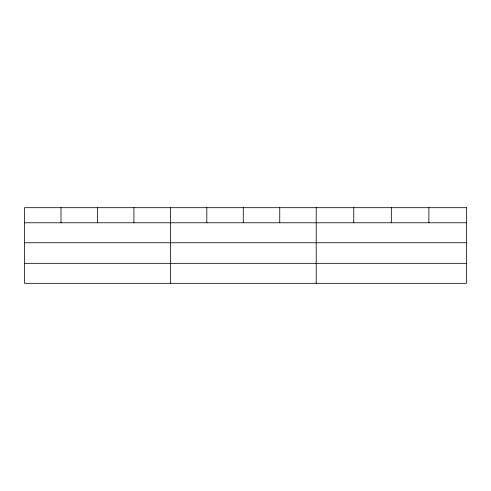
<?xml version="1.0" encoding="UTF-8"?>
<svg xmlns="http://www.w3.org/2000/svg" width="491" height="491" viewBox="0 0 491 491"><rect width="100%" height="100%" fill="white"/><g stroke="black" fill="none" stroke-linecap="round" stroke-linejoin="round"><path stroke-width="0.74" d="M24.55 222.779L466.45 222.779M24.55 242.757L466.45 242.757M24.55 263.336L466.45 263.336M428.888 207.687L428.888 222.779M391.327 207.687L391.327 222.779M353.765 207.687L353.765 222.779M316.204 207.687L316.204 283.313M279.747 207.687L279.747 222.779M243.29 207.687L243.29 222.779M206.834 207.687L206.834 222.779M170.377 207.687L170.377 283.313M133.92 207.687L133.92 222.779M97.464 207.687L97.464 222.779M61.007 207.687L61.007 222.779M466.45 207.687L24.55 207.687L24.55 283.313L466.45 283.313L466.45 207.687"/></g></svg>
